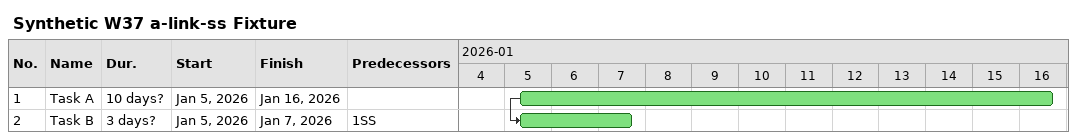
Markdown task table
Synthetic W37 a-link-ss Fixture

| ID | Task | Duration | Start | Finish | Predecessors |
|---|---|---|---|---|---|
| 1 | Task A | 10d? | 2026-01-05 | 2026-01-16 |  |
| 2 | Task B | 3d? | 2026-01-05 | 2026-01-07 | 1SS |
